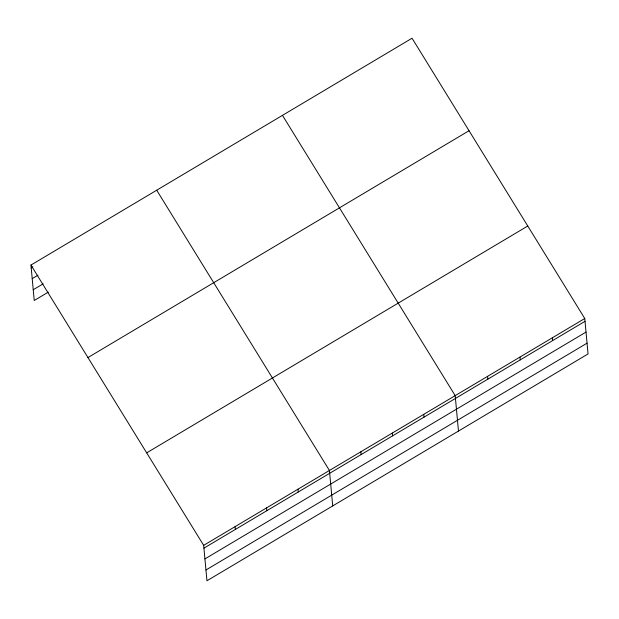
<?xml version="1.0" encoding="UTF-8"?>
<svg xmlns="http://www.w3.org/2000/svg" width="619" height="619" viewBox="0 0 619 619"><rect width="100%" height="100%" fill="white"/><g stroke="black" fill="none" stroke-linecap="round" stroke-linejoin="round"><path stroke-width="0.93" d="M30.95 265.064L412.045 38.231L584.762 318.506L588.05 353.936L206.955 580.769L203.666 545.339L30.95 265.064L34.238 300.494L48.305 292.122M31.213 267.872L32.861 266.882M32.211 278.635L37.999 275.184M33.24 289.731L43.168 283.819M87.944 357.558L469.04 130.725M146.672 452.853L527.767 226.012M203.666 545.339L584.762 318.506M203.93 548.148L585.025 321.307M204.928 558.911L586.023 332.078M205.957 569.998L587.052 343.166M282.473 115.358L455.189 395.634L458.478 431.056M156.708 190.211L329.432 470.486L332.72 505.909M552.372 337.788L552.628 340.589M519.975 357.07L520.239 359.871M487.586 376.352L487.842 379.153M423.752 414.343L424.007 417.144M392.314 433.06L392.57 435.861M360.869 451.769L361.132 454.578M297.987 489.203L298.25 492.004M266.549 507.913L266.812 510.714M235.112 526.63L235.367 529.431"/></g></svg>
